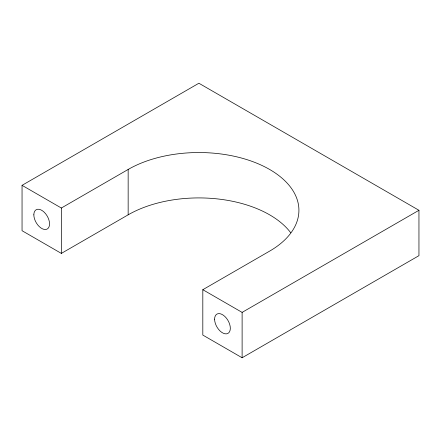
<?xml version="1.0" encoding="UTF-8"?>
<svg xmlns="http://www.w3.org/2000/svg" width="441" height="441" viewBox="0 0 441 441"><rect width="100%" height="100%" fill="white"/><g stroke="black" fill="none" stroke-linecap="round" stroke-linejoin="round"><path stroke-width="0.66" d="M22.05 185.336L198.885 83.239L418.95 210.291L418.95 255.664L242.115 357.761L202.816 335.072L202.816 289.698L269.622 251.127A100.035 57.754 0 0 0 269.622 169.454A100.035 57.754 0 0 0 128.155 169.454L61.349 208.02L22.05 185.336L22.05 230.709L61.349 253.399L128.155 214.828A100.035 57.754 0 0 1 290.691 232.727M202.816 289.698L242.115 312.388L418.95 210.291M242.115 312.388L242.115 357.761M128.155 169.454L128.155 214.828M61.349 208.02L61.349 253.399M214.607 319.19A11.113 6.417 60 0 0 226.393 333.859A11.113 6.417 60 0 0 226.393 318.137A11.113 6.417 60 0 0 214.607 319.19M33.841 214.828A11.113 6.417 60 0 0 45.627 229.496A11.113 6.417 60 0 0 45.627 213.775A11.113 6.417 60 0 0 33.841 214.828"/></g></svg>
